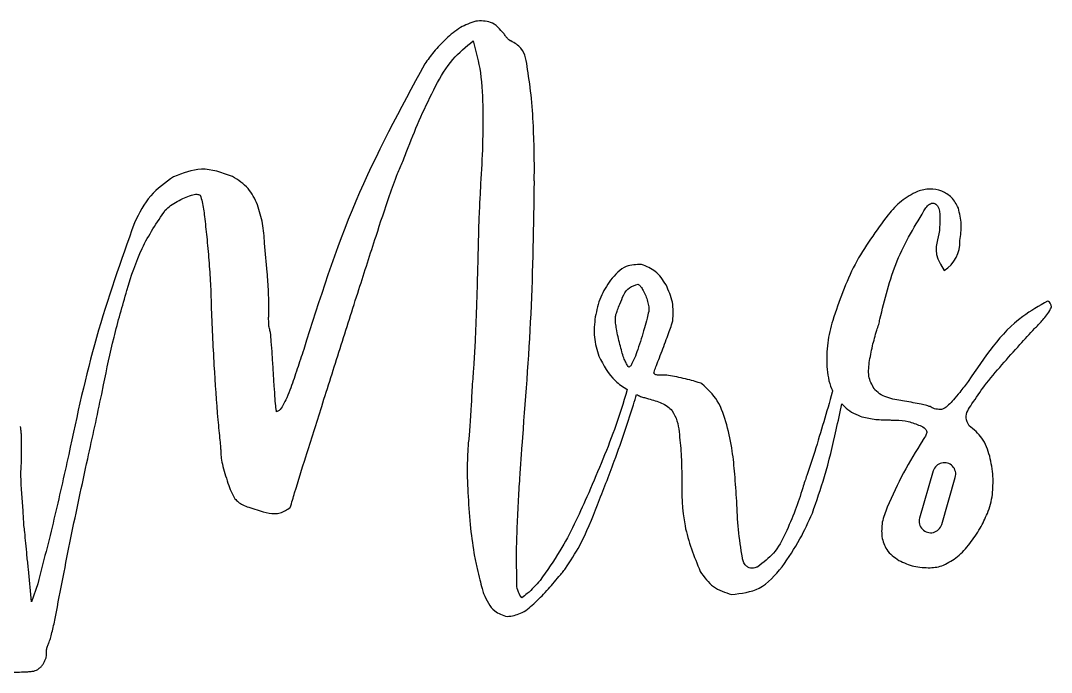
# Model space of a CAD drawing. Header units: inches. Extents: x -0.84 to 5.76, y -6.47 to 3.06.
# Drawn here: x 2.328 to 5.026, y 1.357 to 3.062 of the extents above; entities that cross this region are included whole.
import ezdxf

# ---------------------------------------------------------------- set-up
doc = ezdxf.new("R2010")
doc.units = ezdxf.units.IN
doc.header["$MEASUREMENT"] = 0

msp = doc.modelspace()

# ---------------------------------------------------------------- linework, layer by layer
for p, q in [((3.5176, 2.2245), (3.5147, 2.1656)), ((2.5405, 2.0852), (2.5453, 2.1094)), ((4.2279, 1.635), (4.2257, 1.6367))]:
    msp.add_line(p, q)
msp.add_lwpolyline([(4.7166, 1.8841), (4.6809, 1.7609, 1), (4.7386, 1.7442), (4.7743, 1.8674, 1)], format="xyb", close=True)
at = {"flags": 128}
msp.add_lwpolyline([(2.3731, 1.5894), (2.3565, 1.542), (2.3486, 1.6277)], dxfattribs=at)
msp.add_lwpolyline([(2.3731, 1.5894), (2.3565, 1.542), (2.3486, 1.6277)], dxfattribs=at)
msp.add_arc((4.6985, 2.4829), 0.0878, 302.3695, 2.3757)
for points, knots in [([(3.5192, 3.0605), (3.5055, 3.0556), (3.4766, 3.0455), (3.4538, 3.025), (3.4419, 3.0142)], [-0.2308126, -0.2308126, -0.2308126, -0.2308126, -0.1209726, 0, 0, 0, 0]), ([(3.5933, 3.0271), (3.5826, 3.0396), (3.5629, 3.0627), (3.5329, 3.0612), (3.5192, 3.0605)], [-0.2173283, -0.2173283, -0.2173283, -0.2173283, -0.0994226, 0, 0, 0, 0]), ([(3.6039, 3.0136), (3.6022, 3.0156), (3.5986, 3.02), (3.5952, 3.0246), (3.5933, 3.0271)], [-0.04339881, -0.04339881, -0.04339881, -0.04339881, -0.02361331, 0, 0, 0, 0]), ([(3.4419, 3.0142), (3.4308, 3.0031), (3.4104, 2.9826), (3.3935, 2.9592), (3.3858, 2.9485)], [-0.2197938, -0.2197938, -0.2197938, -0.2197938, -0.1004178, 0, 0, 0, 0]), ([(3.4143, 2.8906), (3.4279, 2.9152), (3.4535, 2.9609), (3.4941, 2.9938), (3.5129, 3.009)], [-0.3946049, -0.3946049, -0.3946049, -0.3946049, -0.1829635, 0, 0, 0, 0]), ([(3.5129, 3.009), (3.5201, 2.9814), (3.5354, 2.9219), (3.5371, 2.8605), (3.5379, 2.8276)], [-0.4664429, -0.4664429, -0.4664429, -0.4664429, -0.2500404, 0, 0, 0, 0]), ([(3.6114, 3.0087), (3.6103, 3.009), (3.6072, 3.0097), (3.6052, 3.0121), (3.6039, 3.0136)], [-0.02340834, -0.02340834, -0.02340834, -0.02340834, -0.0145297, 0, 0, 0, 0]), ([(3.6548, 2.9345), (3.6522, 2.9551), (3.6482, 2.9873), (3.6211, 3.003), (3.6114, 3.0087)], [-0.2290135, -0.2290135, -0.2290135, -0.2290135, -0.0822523, 0, 0, 0, 0]), ([(3.3858, 2.9485), (3.3218, 2.8305), (3.1923, 2.5917), (3.1105, 2.3326), (3.0691, 2.2015)], [-2.064999, -2.064999, -2.064999, -2.064999, -1.044405, 0, 0, 0, 0]), ([(3.6706, 2.7755), (3.6692, 2.8031), (3.6667, 2.8564), (3.6587, 2.9091), (3.6548, 2.9345)], [-0.4059474, -0.4059474, -0.4059474, -0.4059474, -0.1956531, 0, 0, 0, 0]), ([(3.3426, 2.7304), (3.3532, 2.7572), (3.3749, 2.8116), (3.401, 2.864), (3.4143, 2.8906)], [-0.4460013, -0.4460013, -0.4460013, -0.4460013, -0.2264444, 0, 0, 0, 0]), ([(3.5379, 2.8276), (3.5378, 2.7929), (3.5377, 2.7248), (3.5334, 2.6569), (3.5314, 2.6235)], [-0.5188171, -0.5188171, -0.5188171, -0.5188171, -0.2548894, 0, 0, 0, 0]), ([(3.6726, 2.6512), (3.6727, 2.668), (3.6729, 2.7095), (3.6714, 2.7509), (3.6706, 2.7755)], [-0.3157235, -0.3157235, -0.3157235, -0.3157235, -0.1878887, 0, 0, 0, 0]), ([(3.3148, 2.6619), (3.3194, 2.6725), (3.3292, 2.6951), (3.3379, 2.7181), (3.3426, 2.7304)], [-0.1877027, -0.1877027, -0.1877027, -0.1877027, -0.1001695, 0, 0, 0, 0]), ([(2.8827, 2.6543), (2.8555, 2.6642), (2.8038, 2.6831), (2.7529, 2.663), (2.7287, 2.6535)], [-0.4033183, -0.4033183, -0.4033183, -0.4033183, -0.1913132, 0, 0, 0, 0]), ([(2.7287, 2.6535), (2.7072, 2.6383), (2.6629, 2.6069), (2.6388, 2.5582), (2.6264, 2.5332)], [-0.4068825, -0.4068825, -0.4068825, -0.4068825, -0.2094814, 0, 0, 0, 0]), ([(2.9482, 2.5804), (2.941, 2.5955), (2.9264, 2.6264), (2.8975, 2.6449), (2.8827, 2.6543)], [-0.2553476, -0.2553476, -0.2553476, -0.2553476, -0.1308889, 0, 0, 0, 0]), ([(3.2584, 2.4978), (3.2699, 2.5335), (3.2876, 2.5887), (3.3078, 2.6429), (3.3148, 2.6619)], [-0.4410017, -0.4410017, -0.4410017, -0.4410017, -0.1546226, 0, 0, 0, 0]), ([(3.6728, 2.6414), (3.6727, 2.6429), (3.6724, 2.6462), (3.6725, 2.6494), (3.6726, 2.6512)], [-0.02494809, -0.02494809, -0.02494809, -0.02494809, -0.01376884, 0, 0, 0, 0]), ([(3.5314, 2.6235), (3.5306, 2.6077), (3.529, 2.5777), (3.5277, 2.5476), (3.5271, 2.5333)], [-0.2291858, -0.2291858, -0.2291858, -0.2291858, -0.1088813, 0, 0, 0, 0]), ([(3.6405, 1.9502), (3.6496, 2.0652), (3.6678, 2.2952), (3.6712, 2.526), (3.6728, 2.6414)], [-1.758024, -1.758024, -1.758024, -1.758024, -0.879474, 0, 0, 0, 0]), ([(4.7387, 2.6163), (4.7285, 2.619), (4.7073, 2.6244), (4.6862, 2.6183), (4.6753, 2.6152)], [-0.1635898, -0.1635898, -0.1635898, -0.1635898, -0.0848295, 0, 0, 0, 0]), ([(2.7384, 2.5892), (2.7446, 2.5925), (2.7564, 2.5989), (2.7691, 2.6032), (2.7752, 2.6052)], [-0.1022049, -0.1022049, -0.1022049, -0.1022049, -0.0486643, 0, 0, 0, 0]), ([(2.7752, 2.6052), (2.7801, 2.6068), (2.788, 2.6093), (2.7955, 2.6063), (2.7983, 2.6052)], [-0.06032464, -0.06032464, -0.06032464, -0.06032464, -0.02276147, 0, 0, 0, 0]), ([(2.7983, 2.6052), (2.8002, 2.5995), (2.806, 2.5815), (2.808, 2.5625), (2.8094, 2.5495)], [-0.1445139, -0.1445139, -0.1445139, -0.1445139, -0.0992496, 0, 0, 0, 0]), ([(4.6753, 2.6152), (4.6607, 2.6075), (4.6312, 2.5919), (4.6094, 2.5668), (4.5984, 2.5542)], [-0.2512107, -0.2512107, -0.2512107, -0.2512107, -0.1262914, 0, 0, 0, 0]), ([(4.7822, 2.5717), (4.7771, 2.5818), (4.7673, 2.6014), (4.7479, 2.6115), (4.7387, 2.6163)], [-0.1621159, -0.1621159, -0.1621159, -0.1621159, -0.0776541, 0, 0, 0, 0]), ([(2.6065, 2.3564), (2.6181, 2.3939), (2.6412, 2.4687), (2.685, 2.5336), (2.7069, 2.566)], [-0.5931906, -0.5931906, -0.5931906, -0.5931906, -0.2961571, 0, 0, 0, 0]), ([(2.7069, 2.566), (2.7114, 2.5702), (2.7211, 2.579), (2.7324, 2.5857), (2.7384, 2.5892)], [-0.09962393, -0.09962393, -0.09962393, -0.09962393, -0.05284193, 0, 0, 0, 0]), ([(2.9668, 2.4799), (2.9656, 2.4972), (2.9633, 2.5315), (2.9532, 2.5642), (2.9482, 2.5804)], [-0.26041, -0.26041, -0.26041, -0.26041, -0.1286117, 0, 0, 0, 0]), ([(4.577, 2.2808), (4.5895, 2.3327), (4.6144, 2.4363), (4.6698, 2.5273), (4.6975, 2.5727)], [-0.8064669, -0.8064669, -0.8064669, -0.8064669, -0.4021747, 0, 0, 0, 0]), ([(4.6975, 2.5727), (4.6989, 2.5744), (4.7016, 2.5778), (4.705, 2.5804), (4.7066, 2.5817)], [-0.03282733, -0.03282733, -0.03282733, -0.03282733, -0.01590978, 0, 0, 0, 0]), ([(4.7066, 2.5817), (4.7083, 2.5827), (4.7118, 2.5847), (4.7157, 2.5843), (4.7177, 2.5841)], [-0.0293032, -0.0293032, -0.0293032, -0.0293032, -0.01469133, 0, 0, 0, 0]), ([(4.7331, 2.5634), (4.7339, 2.5407), (4.7356, 2.4946), (4.7135, 2.4541), (4.7455, 2.4087)], [-0.3446833, -0.3446833, -0.3446833, -0.3446833, -0.1746265, 0, 0, 0, 0]), ([(4.7177, 2.5841), (4.7198, 2.5836), (4.7241, 2.5825), (4.7267, 2.5789), (4.7279, 2.5771)], [-0.03258771, -0.03258771, -0.03258771, -0.03258771, -0.01608134, 0, 0, 0, 0]), ([(4.7279, 2.5771), (4.7289, 2.575), (4.7311, 2.5706), (4.7324, 2.5659), (4.7331, 2.5634)], [-0.03706789, -0.03706789, -0.03706789, -0.03706789, -0.01921851, 0, 0, 0, 0]), ([(4.7862, 2.4865), (4.7883, 2.5009), (4.7926, 2.5295), (4.7857, 2.5577), (4.7822, 2.5717)], [-0.2183704, -0.2183704, -0.2183704, -0.2183704, -0.1086639, 0, 0, 0, 0]), ([(2.8094, 2.5495), (2.8115, 2.5318), (2.816, 2.4938), (2.8192, 2.4556), (2.8209, 2.4353)], [-0.291568, -0.291568, -0.291568, -0.291568, -0.1554395, 0, 0, 0, 0]), ([(4.5984, 2.5542), (4.5672, 2.5121), (4.5045, 2.4275), (4.4704, 2.3279), (4.4534, 2.2779)], [-0.7969748, -0.7969748, -0.7969748, -0.7969748, -0.3999949, 0, 0, 0, 0]), ([(2.6264, 2.5332), (2.591, 2.4338), (2.5204, 2.2357), (2.4762, 2.0301), (2.4542, 1.9275)], [-1.600715, -1.600715, -1.600715, -1.600715, -0.798299, 0, 0, 0, 0]), ([(3.5271, 2.5333), (3.5267, 2.5168), (3.5258, 2.4811), (3.5249, 2.4454), (3.5244, 2.4262)], [-0.2722249, -0.2722249, -0.2722249, -0.2722249, -0.1464612, 0, 0, 0, 0]), ([(3.1643, 2.2043), (3.1806, 2.2557), (3.2118, 2.3536), (3.2434, 2.4513), (3.2584, 2.4978)], [-0.7828953, -0.7828953, -0.7828953, -0.7828953, -0.3718735, 0, 0, 0, 0]), ([(2.977, 2.3532), (2.9759, 2.3702), (2.9732, 2.4124), (2.9692, 2.4546), (2.9668, 2.4799)], [-0.3228184, -0.3228184, -0.3228184, -0.3228184, -0.1936195, 0, 0, 0, 0]), ([(2.8209, 2.4353), (2.8225, 2.4147), (2.8255, 2.3755), (2.8265, 2.3361), (2.827, 2.3175)], [-0.2997687, -0.2997687, -0.2997687, -0.2997687, -0.1422938, 0, 0, 0, 0]), ([(3.5244, 2.4262), (3.5239, 2.4067), (3.523, 2.3696), (3.5219, 2.3326), (3.5213, 2.3151)], [-0.2824093, -0.2824093, -0.2824093, -0.2824093, -0.1334023, 0, 0, 0, 0]), ([(3.9534, 2.4241), (3.9394, 2.4238), (3.9064, 2.4231), (3.8845, 2.3978), (3.872, 2.3832)], [-0.2412219, -0.2412219, -0.2412219, -0.2412219, -0.1382804, 0, 0, 0, 0]), ([(4.0173, 2.3707), (4.009, 2.3837), (3.9933, 2.4083), (3.9662, 2.419), (3.9534, 2.4241)], [-0.2163756, -0.2163756, -0.2163756, -0.2163756, -0.1019945, 0, 0, 0, 0]), ([(3.872, 2.3832), (3.8625, 2.3687), (3.8432, 2.3392), (3.8358, 2.3047), (3.832, 2.2871)], [-0.2664611, -0.2664611, -0.2664611, -0.2664611, -0.1356159, 0, 0, 0, 0]), ([(2.5453, 2.1094), (2.554, 2.151), (2.5713, 2.2341), (2.5948, 2.3156), (2.6065, 2.3564)], [-0.6464809, -0.6464809, -0.6464809, -0.6464809, -0.3230335, 0, 0, 0, 0]), ([(2.9776, 2.2943), (2.9779, 2.3026), (2.9785, 2.3223), (2.9776, 2.342), (2.977, 2.3532)], [-0.1498872, -0.1498872, -0.1498872, -0.1498872, -0.0859549, 0, 0, 0, 0]), ([(3.8967, 2.3204), (3.9027, 2.3373), (3.9116, 2.3626), (3.9361, 2.3702), (3.9442, 2.3727)], [-0.188079, -0.188079, -0.188079, -0.188079, -0.0624384, 0, 0, 0, 0]), ([(3.9442, 2.3727), (3.9465, 2.3707), (3.952, 2.3659), (3.9556, 2.3595), (3.9577, 2.3557)], [-0.05545972, -0.05545972, -0.05545972, -0.05545972, -0.03231312, 0, 0, 0, 0]), ([(3.9577, 2.3557), (3.9599, 2.3513), (3.9645, 2.3422), (3.9676, 2.3326), (3.9691, 2.3276)], [-0.07713044, -0.07713044, -0.07713044, -0.07713044, -0.03928305, 0, 0, 0, 0]), ([(4.0351, 2.2769), (4.036, 2.2933), (4.0377, 2.326), (4.0241, 2.3558), (4.0173, 2.3707)], [-0.2455508, -0.2455508, -0.2455508, -0.2455508, -0.1224514, 0, 0, 0, 0]), ([(3.8863, 2.2935), (3.8876, 2.2975), (3.8904, 2.3067), (3.8944, 2.3154), (3.8967, 2.3204)], [-0.0733108, -0.0733108, -0.0733108, -0.0733108, -0.04169085, 0, 0, 0, 0]), ([(3.9691, 2.3276), (3.9703, 2.3229), (3.9726, 2.3143), (3.9722, 2.3055), (3.9719, 2.3014)], [-0.06734516, -0.06734516, -0.06734516, -0.06734516, -0.03065191, 0, 0, 0, 0]), ([(5.0159, 2.3286), (4.9935, 2.3159), (4.9063, 2.2665), (4.8501, 2.1814), (4.8083, 2.1182)], [-0.7580646, -0.7580646, -0.7580646, -0.7580646, -0.5629918, 0, 0, 0, 0]), ([(5.0257, 2.3136), (5.0253, 2.3163), (5.0243, 2.3227), (5.019, 2.3264), (5.0159, 2.3286)], [-0.04724372, -0.04724372, -0.04724372, -0.04724372, -0.02755322, 0, 0, 0, 0]), ([(2.827, 2.3175), (2.8292, 2.2652), (2.8332, 2.1651), (2.8408, 2.0652), (2.8444, 2.0175)], [-0.7633348, -0.7633348, -0.7633348, -0.7633348, -0.3645834, 0, 0, 0, 0]), ([(2.9775, 2.2716), (2.9775, 2.2753), (2.9773, 2.2828), (2.9775, 2.2904), (2.9776, 2.2943)], [-0.05754416, -0.05754416, -0.05754416, -0.05754416, -0.02946697, 0, 0, 0, 0]), ([(3.5213, 2.3151), (3.5207, 2.2994), (3.5196, 2.2693), (3.5182, 2.2391), (3.5176, 2.2245)], [-0.2301977, -0.2301977, -0.2301977, -0.2301977, -0.111073, 0, 0, 0, 0]), ([(3.8853, 2.2707), (3.8849, 2.2747), (3.8842, 2.2824), (3.8856, 2.2899), (3.8863, 2.2935)], [-0.0581708, -0.0581708, -0.0581708, -0.0581708, -0.02768375, 0, 0, 0, 0]), ([(3.9719, 2.3014), (3.9705, 2.2954), (3.9671, 2.2809), (3.9631, 2.2666), (3.9607, 2.2581)], [-0.1135495, -0.1135495, -0.1135495, -0.1135495, -0.0667348, 0, 0, 0, 0]), ([(5.0111, 2.2887), (5.015, 2.2935), (5.021, 2.3011), (5.0244, 2.3102), (5.0257, 2.3136)], [-0.07382066, -0.07382066, -0.07382066, -0.07382066, -0.02749761, 0, 0, 0, 0]), ([(2.9794, 2.2571), (2.9789, 2.2589), (2.9778, 2.2637), (2.9776, 2.2686), (2.9775, 2.2716)], [-0.03729421, -0.03729421, -0.03729421, -0.03729421, -0.02297771, 0, 0, 0, 0]), ([(3.832, 2.2871), (3.8301, 2.2693), (3.8264, 2.2344), (3.8363, 2.2008), (3.8411, 2.1844)], [-0.2641462, -0.2641462, -0.2641462, -0.2641462, -0.1292706, 0, 0, 0, 0]), ([(3.8918, 2.2351), (3.8903, 2.2419), (3.8878, 2.2537), (3.886, 2.2656), (3.8853, 2.2707)], [-0.09192813, -0.09192813, -0.09192813, -0.09192813, -0.03908695, 0, 0, 0, 0]), ([(4.0258, 2.2492), (4.0278, 2.2549), (4.0311, 2.2641), (4.034, 2.2734), (4.0351, 2.2769)], [-0.07433632, -0.07433632, -0.07433632, -0.07433632, -0.02802228, 0, 0, 0, 0]), ([(4.4534, 2.2779), (4.4481, 2.2584), (4.4376, 2.2189), (4.4376, 2.178), (4.4377, 2.1573)], [-0.3101413, -0.3101413, -0.3101413, -0.3101413, -0.1569477, 0, 0, 0, 0]), ([(4.5688, 2.2522), (4.5706, 2.2571), (4.574, 2.2665), (4.5761, 2.2762), (4.577, 2.2808)], [-0.07564798, -0.07564798, -0.07564798, -0.07564798, -0.03570938, 0, 0, 0, 0]), ([(4.9818, 2.2564), (4.9882, 2.2631), (4.9983, 2.2736), (5.0077, 2.2847), (5.0111, 2.2887)], [-0.1108654, -0.1108654, -0.1108654, -0.1108654, -0.039963, 0, 0, 0, 0]), ([(2.9843, 2.2223), (2.9838, 2.2304), (2.9832, 2.2422), (2.9803, 2.2536), (2.9794, 2.2571)], [-0.08945851, -0.08945851, -0.08945851, -0.08945851, -0.02742742, 0, 0, 0, 0]), ([(3.9607, 2.2581), (3.958, 2.2486), (3.9526, 2.2297), (3.9463, 2.211), (3.9433, 2.2018)], [-0.1498735, -0.1498735, -0.1498735, -0.1498735, -0.0740644, 0, 0, 0, 0]), ([(4.009, 2.2037), (4.012, 2.2117), (4.0178, 2.2267), (4.0232, 2.242), (4.0258, 2.2492)], [-0.1231563, -0.1231563, -0.1231563, -0.1231563, -0.0585181, 0, 0, 0, 0]), ([(4.5491, 2.1675), (4.5516, 2.1821), (4.5567, 2.2107), (4.5648, 2.2385), (4.5688, 2.2522)], [-0.2210842, -0.2210842, -0.2210842, -0.2210842, -0.1084252, 0, 0, 0, 0]), ([(4.8963, 2.1619), (4.9119, 2.1796), (4.94, 2.2115), (4.9689, 2.2426), (4.9818, 2.2564)], [-0.3236731, -0.3236731, -0.3236731, -0.3236731, -0.1434739, 0, 0, 0, 0]), ([(2.9894, 2.1471), (2.9886, 2.1607), (2.9871, 2.1858), (2.9852, 2.2108), (2.9843, 2.2223)], [-0.1913243, -0.1913243, -0.1913243, -0.1913243, -0.08756, 0, 0, 0, 0]), ([(3.9017, 2.196), (3.8999, 2.2024), (3.8963, 2.2154), (3.8933, 2.2285), (3.8918, 2.2351)], [-0.1024619, -0.1024619, -0.1024619, -0.1024619, -0.0517713, 0, 0, 0, 0]), ([(3.0691, 2.2015), (3.0635, 2.1846), (3.0524, 2.1514), (3.0411, 2.1181), (3.0355, 2.1018)], [-0.2673625, -0.2673625, -0.2673625, -0.2673625, -0.1317367, 0, 0, 0, 0]), ([(3.0747, 1.9212), (3.0885, 1.965), (3.1183, 2.0594), (3.1482, 2.1537), (3.1643, 2.2043)], [-0.7541291, -0.7541291, -0.7541291, -0.7541291, -0.4038306, 0, 0, 0, 0]), ([(3.912, 2.1688), (3.9102, 2.1724), (3.9059, 2.1811), (3.9032, 2.1905), (3.9017, 2.196)], [-0.07413454, -0.07413454, -0.07413454, -0.07413454, -0.04354089, 0, 0, 0, 0]), ([(3.9433, 2.2018), (3.9406, 2.1941), (3.9364, 2.1815), (3.9305, 2.1696), (3.9282, 2.1649)], [-0.1011602, -0.1011602, -0.1011602, -0.1011602, -0.0393091, 0, 0, 0, 0]), ([(3.9923, 2.1603), (3.9949, 2.167), (4.0004, 2.1815), (4.006, 2.196), (4.009, 2.2037)], [-0.1181876, -0.1181876, -0.1181876, -0.1181876, -0.0633983, 0, 0, 0, 0]), ([(3.5147, 2.1656), (3.5141, 2.1588), (3.5126, 2.1431), (3.5115, 2.1273), (3.5109, 2.1183)], [-0.1204093, -0.1204093, -0.1204093, -0.1204093, -0.0686519, 0, 0, 0, 0]), ([(3.8411, 2.1844), (3.8538, 2.1609), (3.8727, 2.1256), (3.9046, 2.1037), (3.9159, 2.0972)], [-0.3951905, -0.3951905, -0.3951905, -0.3951905, -0.1971787, -0.0980138, -0.0980138, -0.0980138, -0.0980138]), ([(3.92, 2.156), (3.9189, 2.1572), (3.9152, 2.1607), (3.9133, 2.1655), (3.912, 2.1688)], [-0.03860315, -0.03860315, -0.03860315, -0.03860315, -0.02638406, 0, 0, 0, 0]), ([(3.9282, 2.1649), (3.9269, 2.1623), (3.925, 2.1584), (3.9212, 2.1566), (3.92, 2.156)], [-0.03146393, -0.03146393, -0.03146393, -0.03146393, -0.00973114, 0, 0, 0, 0]), ([(3.9856, 2.1397), (3.9861, 2.1418), (3.9878, 2.1488), (3.9904, 2.1555), (3.9923, 2.1603)], [-0.05497146, -0.05497146, -0.05497146, -0.05497146, -0.03896482, 0, 0, 0, 0]), ([(4.5641, 2.096), (4.558, 2.1062), (4.5449, 2.1282), (4.5476, 2.1537), (4.5491, 2.1675)], [-0.1899004, -0.1899004, -0.1899004, -0.1899004, -0.1021449, 0, 0, 0, 0]), ([(4.8178, 2.0594), (4.8285, 2.0754), (4.8525, 2.1112), (4.8807, 2.1439), (4.8963, 2.1619)], [-0.3282683, -0.3282683, -0.3282683, -0.3282683, -0.1811858, 0, 0, 0, 0]), ([(2.9945, 2.0724), (2.9936, 2.0838), (2.9918, 2.1087), (2.9902, 2.1336), (2.9894, 2.1471)], [-0.190086, -0.190086, -0.190086, -0.190086, -0.1034547, 0, 0, 0, 0]), ([(3.9926, 2.1352), (3.9913, 2.1357), (3.9887, 2.1367), (3.9867, 2.1387), (3.9856, 2.1397)], [-0.0213017, -0.0213017, -0.0213017, -0.0213017, -0.01140915, 0, 0, 0, 0]), ([(4.001, 2.1348), (3.9995, 2.1346), (3.9966, 2.1344), (3.9939, 2.1349), (3.9926, 2.1352)], [-0.02151882, -0.02151882, -0.02151882, -0.02151882, -0.01000893, 0, 0, 0, 0]), ([(4.0338, 2.1321), (4.0272, 2.1332), (4.0164, 2.1351), (4.0053, 2.1349), (4.001, 2.1348)], [-0.08384201, -0.08384201, -0.08384201, -0.08384201, -0.03315143, 0, 0, 0, 0]), ([(4.0794, 2.1221), (4.0719, 2.124), (4.0568, 2.1279), (4.0415, 2.1307), (4.0338, 2.1321)], [-0.1184985, -0.1184985, -0.1184985, -0.1184985, -0.0594177, 0, 0, 0, 0]), ([(4.4377, 2.1573), (4.4401, 2.1372), (4.4429, 2.115), (4.4522, 2.0958), (4.4532, 2.094)], [-0.2970282, -0.2970282, -0.2970282, -0.2970282, -0.1466218, -0.1309257, -0.1309257, -0.1309257, -0.1309257]), ([(3.5109, 2.1183), (3.5102, 2.1083), (3.5089, 2.0883), (3.5081, 2.0683), (3.5077, 2.0584)], [-0.1525328, -0.1525328, -0.1525328, -0.1525328, -0.0758502, 0, 0, 0, 0]), ([(4.1111, 2.1124), (4.1069, 2.1138), (4.0965, 2.1175), (4.0858, 2.1204), (4.0794, 2.1221)], [-0.08440022, -0.08440022, -0.08440022, -0.08440022, -0.05056525, 0, 0, 0, 0]), ([(4.1765, 2.0045), (4.1699, 2.0267), (4.1576, 2.0685), (4.126, 2.0984), (4.1111, 2.1124)], [-0.3254739, -0.3254739, -0.3254739, -0.3254739, -0.1525843, 0, 0, 0, 0]), ([(4.8083, 2.1182), (4.8009, 2.1087), (4.7882, 2.0923), (4.7748, 2.0765), (4.7692, 2.0699)], [-0.1579126, -0.1579126, -0.1579126, -0.1579126, -0.0658263, 0, 0, 0, 0]), ([(2.5039, 1.9161), (2.5101, 1.9442), (2.5227, 2.0005), (2.5346, 2.0569), (2.5405, 2.0852)], [-0.4393329, -0.4393329, -0.4393329, -0.4393329, -0.2200447, 0, 0, 0, 0]), ([(3.0355, 2.1018), (3.0323, 2.093), (3.0265, 2.0769), (3.0181, 2.062), (3.0144, 2.0553)], [-0.1299458, -0.1299458, -0.1299458, -0.1299458, -0.0587525, 0, 0, 0, 0]), ([(3.9159, 2.0972), (3.9055, 2.0621), (3.8753, 1.9667), (3.8354, 1.8747), (3.8101, 1.8162)], [-0.7631766, -0.7631766, -0.7631766, -0.7631766, -0.4848092, 0, 0, 0, 0]), ([(3.9116, 1.9935), (3.9186, 2.0147), (3.9285, 2.0449), (3.9375, 2.0754), (3.9402, 2.0844)], [-0.3119511, -0.3119511, -0.3119511, -0.3119511, -0.1418893, -0.0698647, -0.0698647, -0.0698647, -0.0698647]), ([(3.9509, 2.0792), (3.9544, 2.0781), (3.9611, 2.0758), (3.968, 2.0739), (3.9714, 2.073)], [-0.05441299, -0.05441299, -0.05441299, -0.05441299, -0.02695234, 0, 0, 0, 0]), ([(4.4532, 2.094), (4.4528, 2.0927), (4.4454, 2.0655), (4.4375, 2.0384), (4.43, 2.0126)], [-0.2151392, -0.2151392, -0.2151392, -0.2151392, -0.2047437, 0, 0, 0, 0]), ([(4.6002, 2.075), (4.5934, 2.0774), (4.58, 2.0821), (4.5693, 2.0914), (4.5641, 2.096)], [-0.1070759, -0.1070759, -0.1070759, -0.1070759, -0.0526185, 0, 0, 0, 0]), ([(2.9982, 2.039), (2.9977, 2.0422), (2.9957, 2.0533), (2.995, 2.0645), (2.9945, 2.0724)], [-0.08563222, -0.08563222, -0.08563222, -0.08563222, -0.06050046, 0, 0, 0, 0]), ([(3.0144, 2.0553), (3.0117, 2.0504), (3.0078, 2.0431), (3.0005, 2.04), (2.9982, 2.039)], [-0.05962357, -0.05962357, -0.05962357, -0.05962357, -0.01883454, 0, 0, 0, 0]), ([(3.5073, 2.0534), (3.5066, 2.044), (3.5052, 2.0256), (3.504, 2.0073), (3.5035, 1.9983)], [-0.1403452, -0.1403452, -0.1403452, -0.1403452, -0.0685311, 0, 0, 0, 0]), ([(3.5077, 2.0584), (3.5075, 2.0575), (3.5072, 2.0558), (3.5073, 2.0541), (3.5073, 2.0534)], [-0.01268578, -0.01268578, -0.01268578, -0.01268578, -0.00561525, 0, 0, 0, 0]), ([(3.9714, 2.073), (3.9774, 2.0714), (3.9891, 2.0682), (4.0003, 2.0638), (4.0058, 2.0616)], [-0.09215608, -0.09215608, -0.09215608, -0.09215608, -0.04521443, 0, 0, 0, 0]), ([(4.0058, 2.0616), (4.011, 2.059), (4.0214, 2.0539), (4.0295, 2.0456), (4.0335, 2.0415)], [-0.08744502, -0.08744502, -0.08744502, -0.08744502, -0.04378847, 0, 0, 0, 0]), ([(4.484, 2.0524), (4.49, 2.0474), (4.5027, 2.037), (4.5177, 2.0305), (4.5256, 2.0272)], [-0.124139, -0.124139, -0.124139, -0.124139, -0.0644982, 0, 0, 0, 0]), ([(4.6416, 2.0665), (4.6348, 2.0675), (4.6208, 2.0695), (4.6072, 2.0732), (4.6002, 2.075)], [-0.1075505, -0.1075505, -0.1075505, -0.1075505, -0.0551626, 0, 0, 0, 0]), ([(4.6845, 2.0587), (4.6778, 2.06), (4.6636, 2.0629), (4.6492, 2.0653), (4.6416, 2.0665)], [-0.1106206, -0.1106206, -0.1106206, -0.1106206, -0.0586547, 0, 0, 0, 0]), ([(4.7084, 2.0524), (4.7056, 2.0533), (4.6977, 2.0559), (4.6896, 2.0576), (4.6845, 2.0587)], [-0.06291729, -0.06291729, -0.06291729, -0.06291729, -0.04002761, 0, 0, 0, 0]), ([(4.7199, 2.0469), (4.7177, 2.0476), (4.7136, 2.0489), (4.7101, 2.0513), (4.7084, 2.0524)], [-0.03248525, -0.03248525, -0.03248525, -0.03248525, -0.01501164, 0, 0, 0, 0]), ([(4.7692, 2.0699), (4.7652, 2.0655), (4.7586, 2.058), (4.7508, 2.0519), (4.7477, 2.0495)], [-0.07554914, -0.07554914, -0.07554914, -0.07554914, -0.0303685, 0, 0, 0, 0]), ([(4.8103, 2.0023), (4.8066, 2.0093), (4.7967, 2.0286), (4.8096, 2.0474), (4.8178, 2.0594)], [-0.1564695, -0.1564695, -0.1564695, -0.1564695, -0.0997639, 0, 0, 0, 0]), ([(4.0335, 2.0415), (4.0382, 2.033), (4.0478, 2.0159), (4.0501, 1.9964), (4.0513, 1.9866)], [-0.1476858, -0.1476858, -0.1476858, -0.1476858, -0.0745407, 0, 0, 0, 0]), ([(4.5256, 2.0272), (4.5375, 2.0242), (4.5615, 2.0183), (4.5862, 2.0179), (4.5986, 2.0177)], [-0.1876405, -0.1876405, -0.1876405, -0.1876405, -0.0939024, 0, 0, 0, 0]), ([(4.7349, 2.0449), (4.7324, 2.045), (4.7273, 2.0451), (4.7224, 2.0463), (4.7199, 2.0469)], [-0.03860262, -0.03860262, -0.03860262, -0.03860262, -0.01902216, 0, 0, 0, 0]), ([(4.7477, 2.0495), (4.7454, 2.048), (4.7415, 2.0456), (4.7369, 2.0451), (4.7349, 2.0449)], [-0.03469216, -0.03469216, -0.03469216, -0.03469216, -0.01458628, 0, 0, 0, 0]), ([(2.3303, 1.9807), (2.3299, 1.9843), (2.3291, 1.9907), (2.3286, 1.9972), (2.3283, 2.0002)], [-0.04963032, -0.04963032, -0.04963032, -0.04963032, -0.02234345, 0, 0, 0, 0]), ([(2.8444, 2.0175), (2.8453, 2.0082), (2.847, 1.9905), (2.8488, 1.9729), (2.8497, 1.9645)], [-0.1352374, -0.1352374, -0.1352374, -0.1352374, -0.0642008, 0, 0, 0, 0]), ([(3.5035, 1.9983), (3.503, 1.9905), (3.5022, 1.977), (3.5005, 1.9636), (3.4997, 1.9579)], [-0.1029324, -0.1029324, -0.1029324, -0.1029324, -0.0437667, 0, 0, 0, 0]), ([(4.1972, 1.8762), (4.1954, 1.8963), (4.1914, 1.9395), (4.1817, 1.9818), (4.1765, 2.0045)], [-0.3304202, -0.3304202, -0.3304202, -0.3304202, -0.1772357, 0, 0, 0, 0]), ([(4.43, 2.0126), (4.4223, 1.9868), (4.4084, 1.9399), (4.3928, 1.8935), (4.3857, 1.8726)], [-0.3729361, -0.3729361, -0.3729361, -0.3729361, -0.1680841, 0, 0, 0, 0]), ([(4.5986, 2.0177), (4.6019, 2.0175), (4.6085, 2.0172), (4.6151, 2.0173), (4.6184, 2.0173)], [-0.05017913, -0.05017913, -0.05017913, -0.05017913, -0.0249976, 0, 0, 0, 0]), ([(4.6184, 2.0173), (4.6294, 2.0165), (4.6514, 2.015), (4.672, 2.0068), (4.6822, 2.0028)], [-0.1672524, -0.1672524, -0.1672524, -0.1672524, -0.0834786, 0, 0, 0, 0]), ([(4.6822, 2.0028), (4.6873, 2.0006), (4.6951, 1.9972), (4.6987, 1.9896), (4.7, 1.9868)], [-0.06241622, -0.06241622, -0.06241622, -0.06241622, -0.02251505, 0, 0, 0, 0]), ([(4.8642, 1.9225), (4.859, 1.9394), (4.8491, 1.9716), (4.8227, 1.9924), (4.8103, 2.0023)], [-0.2497831, -0.2497831, -0.2497831, -0.2497831, -0.11835, 0, 0, 0, 0]), ([(2.3305, 1.9369), (2.3304, 1.9443), (2.3302, 1.9589), (2.3303, 1.9735), (2.3303, 1.9807)], [-0.1112232, -0.1112232, -0.1112232, -0.1112232, -0.055342, 0, 0, 0, 0]), ([(3.8378, 1.7956), (3.8528, 1.8335), (3.8786, 1.899), (3.9018, 1.9655), (3.9116, 1.9935)], [-0.536496, -0.536496, -0.536496, -0.536496, -0.2261604, 0, 0, 0, 0]), ([(4.0513, 1.9866), (4.0534, 1.9673), (4.0577, 1.928), (4.0582, 1.8885), (4.0584, 1.8684)], [-0.3009468, -0.3009468, -0.3009468, -0.3009468, -0.1526561, 0, 0, 0, 0]), ([(4.4002, 1.774), (4.4112, 1.8056), (4.4362, 1.877), (4.4532, 1.9506), (4.4626, 1.9916)], [-0.5754018, -0.5754018, -0.5754018, -0.5754018, -0.3203633, 0, 0, 0, 0]), ([(4.7, 1.9868), (4.6993, 1.9838), (4.6975, 1.9762), (4.6927, 1.97), (4.6898, 1.9663)], [-0.0587421, -0.0587421, -0.0587421, -0.0587421, -0.03541306, 0, 0, 0, 0]), ([(2.8497, 1.9645), (2.8504, 1.958), (2.8515, 1.9477), (2.852, 1.9375), (2.8521, 1.9338)], [-0.0782422, -0.0782422, -0.0782422, -0.0782422, -0.02829853, 0, 0, 0, 0]), ([(3.4997, 1.9579), (3.4985, 1.9376), (3.4957, 1.8908), (3.498, 1.8441), (3.4993, 1.8176)], [-0.3566711, -0.3566711, -0.3566711, -0.3566711, -0.201557, 0, 0, 0, 0]), ([(3.6353, 1.8747), (3.6364, 1.8913), (3.638, 1.9165), (3.6399, 1.9416), (3.6405, 1.9502)], [-0.1921533, -0.1921533, -0.1921533, -0.1921533, -0.0657939, 0, 0, 0, 0]), ([(4.6891, 1.9643), (4.6716, 1.9362), (4.6365, 1.88), (4.6096, 1.8194), (4.5962, 1.7891)], [-0.5043158, -0.5043158, -0.5043158, -0.5043158, -0.252881, 0, 0, 0, 0]), ([(4.6898, 1.9663), (4.6896, 1.966), (4.6891, 1.9654), (4.6891, 1.9646), (4.6891, 1.9643)], [-0.005657567, -0.005657567, -0.005657567, -0.005657567, -0.00255679, 0, 0, 0, 0]), ([(2.3304, 1.903), (2.3305, 1.9078), (2.3307, 1.9191), (2.3306, 1.9304), (2.3305, 1.9369)], [-0.08630773, -0.08630773, -0.08630773, -0.08630773, -0.04964998, 0, 0, 0, 0]), ([(2.4542, 1.9275), (2.4417, 1.871), (2.4167, 1.7578), (2.3877, 1.6455), (2.3731, 1.5894)], [-0.8832113, -0.8832113, -0.8832113, -0.8832113, -0.4416217, 0, 0, 0, 0]), ([(2.4196, 1.5028), (2.4328, 1.5718), (2.4592, 1.7099), (2.489, 1.8473), (2.5039, 1.9161)], [-1.071534, -1.071534, -1.071534, -1.071534, -0.536577, 0, 0, 0, 0]), ([(2.8521, 1.9338), (2.8524, 1.9285), (2.8531, 1.9158), (2.8561, 1.9034), (2.8579, 1.8961)], [-0.09694796, -0.09694796, -0.09694796, -0.09694796, -0.05659753, 0, 0, 0, 0]), ([(3.034, 1.7885), (3.0378, 1.8015), (3.0508, 1.8458), (3.0648, 1.8899), (3.0747, 1.9212)], [-0.3524833, -0.3524833, -0.3524833, -0.3524833, -0.2498837, 0, 0, 0, 0]), ([(4.8714, 1.823), (4.8725, 1.8387), (4.8749, 1.8722), (4.8679, 1.905), (4.8642, 1.9225)], [-0.2544996, -0.2544996, -0.2544996, -0.2544996, -0.1352657, 0, 0, 0, 0]), ([(2.3293, 1.8684), (2.3292, 1.875), (2.329, 1.8866), (2.33, 1.8981), (2.3304, 1.903)], [-0.0879251, -0.0879251, -0.0879251, -0.0879251, -0.03727552, 0, 0, 0, 0]), ([(2.8579, 1.8961), (2.8601, 1.8878), (2.8644, 1.871), (2.8702, 1.8546), (2.8731, 1.8464)], [-0.1321724, -0.1321724, -0.1321724, -0.1321724, -0.066706, 0, 0, 0, 0]), ([(2.3317, 1.8224), (2.3311, 1.8301), (2.3299, 1.8454), (2.3295, 1.8608), (2.3293, 1.8684)], [-0.1169209, -0.1169209, -0.1169209, -0.1169209, -0.0579112, 0, 0, 0, 0]), ([(3.628, 1.7385), (3.6291, 1.7623), (3.6312, 1.8077), (3.634, 1.8531), (3.6353, 1.8747)], [-0.3466606, -0.3466606, -0.3466606, -0.3466606, -0.1649827, 0, 0, 0, 0]), ([(4.0584, 1.8684), (4.0586, 1.8252), (4.059, 1.7398), (4.0908, 1.6606), (4.1065, 1.6215)], [-0.6440319, -0.6440319, -0.6440319, -0.6440319, -0.3179033, 0, 0, 0, 0]), ([(4.2023, 1.805), (4.2015, 1.8168), (4.1998, 1.8405), (4.1981, 1.8643), (4.1972, 1.8762)], [-0.1813458, -0.1813458, -0.1813458, -0.1813458, -0.0912919, 0, 0, 0, 0]), ([(4.3857, 1.8726), (4.384, 1.8674), (4.3802, 1.8566), (4.3769, 1.8456), (4.3751, 1.8397)], [-0.08766853, -0.08766853, -0.08766853, -0.08766853, -0.04634331, 0, 0, 0, 0]), ([(2.8731, 1.8464), (2.8757, 1.8392), (2.8801, 1.8271), (2.8866, 1.816), (2.8893, 1.8115)], [-0.09784598, -0.09784598, -0.09784598, -0.09784598, -0.03978523, 0, 0, 0, 0]), ([(4.3751, 1.8397), (4.3688, 1.8202), (4.3557, 1.78), (4.3388, 1.7412), (4.3301, 1.7213)], [-0.3219781, -0.3219781, -0.3219781, -0.3219781, -0.1655623, 0, 0, 0, 0]), ([(2.335, 1.7771), (2.3345, 1.7847), (2.3335, 1.7998), (2.3323, 1.8149), (2.3317, 1.8224)], [-0.1155102, -0.1155102, -0.1155102, -0.1155102, -0.0574285, 0, 0, 0, 0]), ([(2.8893, 1.8115), (2.892, 1.8086), (2.8979, 1.8022), (2.9055, 1.7981), (2.9095, 1.7959)], [-0.06527603, -0.06527603, -0.06527603, -0.06527603, -0.03481783, 0, 0, 0, 0]), ([(3.4993, 1.8176), (3.5011, 1.7897), (3.5044, 1.7372), (3.5122, 1.6852), (3.5158, 1.6607)], [-0.4008484, -0.4008484, -0.4008484, -0.4008484, -0.1882116, 0, 0, 0, 0]), ([(3.8101, 1.8162), (3.7885, 1.7682), (3.754, 1.6917), (3.7057, 1.6233), (3.6877, 1.5979)], [-0.6369822, -0.6369822, -0.6369822, -0.6369822, -0.2371058, 0, 0, 0, 0]), ([(4.8581, 1.7731), (4.8611, 1.7812), (4.8671, 1.7974), (4.87, 1.8144), (4.8714, 1.823)], [-0.1315394, -0.1315394, -0.1315394, -0.1315394, -0.0660853, 0, 0, 0, 0]), ([(2.9095, 1.7959), (2.9148, 1.7935), (2.927, 1.7881), (2.9398, 1.7845), (2.9471, 1.7824)], [-0.1016175, -0.1016175, -0.1016175, -0.1016175, -0.0575824, 0, 0, 0, 0]), ([(2.9471, 1.7824), (2.9681, 1.7757), (2.9993, 1.7658), (3.0255, 1.783), (3.034, 1.7885)], [-0.2306457, -0.2306457, -0.2306457, -0.2306457, -0.0749752, 0, 0, 0, 0]), ([(3.7541, 1.629), (3.7671, 1.6488), (3.8012, 1.7011), (3.8238, 1.7595), (3.8378, 1.7956)], [-0.4747517, -0.4747517, -0.4747517, -0.4747517, -0.2943753, 0, 0, 0, 0]), ([(4.2172, 1.6572), (4.2132, 1.6817), (4.2054, 1.7307), (4.2033, 1.7802), (4.2023, 1.805)], [-0.3774547, -0.3774547, -0.3774547, -0.3774547, -0.1889232, 0, 0, 0, 0]), ([(4.5962, 1.7891), (4.5909, 1.7762), (4.5808, 1.7516), (4.5814, 1.7251), (4.5818, 1.7124)], [-0.2000058, -0.2000058, -0.2000058, -0.2000058, -0.0955751, 0, 0, 0, 0]), ([(2.3371, 1.7414), (2.3368, 1.7465), (2.3362, 1.7584), (2.3354, 1.7703), (2.335, 1.7771)], [-0.09074961, -0.09074961, -0.09074961, -0.09074961, -0.05189195, 0, 0, 0, 0]), ([(4.3211, 1.6335), (4.3375, 1.6573), (4.3682, 1.7017), (4.39, 1.7511), (4.4002, 1.774)], [-0.410329, -0.410329, -0.410329, -0.410329, -0.1906742, 0, 0, 0, 0]), ([(4.8124, 1.6944), (4.8219, 1.7074), (4.8398, 1.7321), (4.8522, 1.7599), (4.8581, 1.7731)], [-0.2315137, -0.2315137, -0.2315137, -0.2315137, -0.109563, 0, 0, 0, 0]), ([(2.3419, 1.6957), (2.341, 1.705), (2.3395, 1.7203), (2.3378, 1.7355), (2.3371, 1.7414)], [-0.1166104, -0.1166104, -0.1166104, -0.1166104, -0.0452728, 0, 0, 0, 0]), ([(3.6268, 1.6089), (3.6263, 1.6288), (3.6254, 1.672), (3.6271, 1.7152), (3.628, 1.7385)], [-0.329289, -0.329289, -0.329289, -0.329289, -0.1772949, 0, 0, 0, 0]), ([(4.3301, 1.7213), (4.3207, 1.7027), (4.3032, 1.668), (4.2721, 1.6447), (4.2575, 1.6338)], [-0.2921867, -0.2921867, -0.2921867, -0.2921867, -0.136216, 0, 0, 0, 0]), ([(4.5818, 1.7124), (4.5851, 1.7003), (4.5924, 1.6743), (4.6146, 1.6586), (4.6266, 1.6502)], [-0.200207, -0.200207, -0.200207, -0.200207, -0.1074847, 0, 0, 0, 0]), ([(2.3486, 1.6277), (2.3474, 1.6395), (2.3451, 1.6622), (2.3429, 1.6849), (2.3419, 1.6957)], [-0.1737036, -0.1737036, -0.1737036, -0.1737036, -0.0831326, 0, 0, 0, 0]), ([(4.7434, 1.6374), (4.7561, 1.6443), (4.7828, 1.6588), (4.8022, 1.6822), (4.8124, 1.6944)], [-0.2293073, -0.2293073, -0.2293073, -0.2293073, -0.1205314, 0, 0, 0, 0]), ([(3.5158, 1.6607), (3.5182, 1.65), (3.5226, 1.6296), (3.5276, 1.6092), (3.53, 1.5995)], [-0.1595726, -0.1595726, -0.1595726, -0.1595726, -0.0761163, 0, 0, 0, 0]), ([(4.2257, 1.6367), (4.2236, 1.6398), (4.2193, 1.646), (4.2179, 1.6535), (4.2172, 1.6572)], [-0.05710327, -0.05710327, -0.05710327, -0.05710327, -0.02876699, 0, 0, 0, 0]), ([(4.6266, 1.6502), (4.6396, 1.6442), (4.6656, 1.6322), (4.6943, 1.6314), (4.7087, 1.6311)], [-0.2162721, -0.2162721, -0.2162721, -0.2162721, -0.1086267, 0, 0, 0, 0]), ([(3.7371, 1.6081), (3.7401, 1.6117), (3.7459, 1.6185), (3.7515, 1.6256), (3.7541, 1.629)], [-0.06843145, -0.06843145, -0.06843145, -0.06843145, -0.03288977, 0, 0, 0, 0]), ([(4.1065, 1.6215), (4.1171, 1.6067), (4.1379, 1.5774), (4.1721, 1.5665), (4.189, 1.5611)], [-0.2660802, -0.2660802, -0.2660802, -0.2660802, -0.1312368, 0, 0, 0, 0]), ([(4.189, 1.5611), (4.2144, 1.564), (4.268, 1.5701), (4.3028, 1.6117), (4.3211, 1.6335)], [-0.395892, -0.395892, -0.395892, -0.395892, -0.2079723, 0, 0, 0, 0]), ([(4.2423, 1.6299), (4.2397, 1.6301), (4.2345, 1.6306), (4.2301, 1.6335), (4.2279, 1.635)], [-0.03939189, -0.03939189, -0.03939189, -0.03939189, -0.01996948, 0, 0, 0, 0]), ([(4.2575, 1.6338), (4.2551, 1.6327), (4.2502, 1.6305), (4.2449, 1.6301), (4.2423, 1.6299)], [-0.04029836, -0.04029836, -0.04029836, -0.04029836, -0.01984358, 0, 0, 0, 0]), ([(4.7087, 1.6311), (4.7146, 1.6314), (4.7264, 1.6321), (4.7377, 1.6357), (4.7434, 1.6374)], [-0.08974264, -0.08974264, -0.08974264, -0.08974264, -0.04507677, 0, 0, 0, 0]), ([(3.53, 1.5995), (3.5319, 1.5919), (3.5349, 1.5797), (3.5386, 1.5678), (3.54, 1.5634)], [-0.09525651, -0.09525651, -0.09525651, -0.09525651, -0.03522276, 0, 0, 0, 0]), ([(3.6398, 1.5524), (3.6366, 1.5573), (3.6254, 1.5738), (3.6262, 1.5943), (3.6268, 1.6089)], [-0.1499572, -0.1499572, -0.1499572, -0.1499572, -0.106069, 0, 0, 0, 0]), ([(3.6877, 1.5979), (3.6771, 1.5859), (3.6624, 1.5693), (3.6447, 1.5561), (3.6398, 1.5524)], [-0.1680137, -0.1680137, -0.1680137, -0.1680137, -0.0464231, 0, 0, 0, 0]), ([(3.6713, 1.5367), (3.6829, 1.548), (3.7061, 1.5706), (3.7267, 1.5956), (3.7371, 1.6081)], [-0.2466145, -0.2466145, -0.2466145, -0.2466145, -0.1238064, 0, 0, 0, 0]), ([(3.54, 1.5634), (3.5477, 1.546), (3.5606, 1.517), (3.59, 1.5072), (3.6018, 1.5033)], [-0.2277847, -0.2277847, -0.2277847, -0.2277847, -0.091041, 0, 0, 0, 0]), ([(3.6018, 1.5033), (3.6137, 1.5052), (3.6401, 1.5095), (3.6603, 1.5271), (3.6713, 1.5367)], [-0.1995642, -0.1995642, -0.1995642, -0.1995642, -0.1090314, 0, 0, 0, 0]), ([(2.4115, 1.4658), (2.4129, 1.472), (2.4158, 1.4843), (2.4183, 1.4967), (2.4196, 1.5028)], [-0.09611338, -0.09611338, -0.09611338, -0.09611338, -0.04755645, 0, 0, 0, 0]), ([(2.4033, 1.4368), (2.4047, 1.4409), (2.4077, 1.4505), (2.4101, 1.4603), (2.4115, 1.4658)], [-0.07672558, -0.07672558, -0.07672558, -0.07672558, -0.04370047, 0, 0, 0, 0]), ([(2.3968, 1.4187), (2.3975, 1.4218), (2.3989, 1.4281), (2.4019, 1.4339), (2.4033, 1.4368)], [-0.04898942, -0.04898942, -0.04898942, -0.04898942, -0.02451815, 0, 0, 0, 0]), ([(2.393, 1.3902), (2.394, 1.3926), (2.3957, 1.3968), (2.3957, 1.4014), (2.3958, 1.4033)], [-0.03436962, -0.03436962, -0.03436962, -0.03436962, -0.0145331, 0, 0, 0, 0]), ([(2.3958, 1.4033), (2.3957, 1.4056), (2.3954, 1.4107), (2.3963, 1.4158), (2.3968, 1.4187)], [-0.03926454, -0.03926454, -0.03926454, -0.03926454, -0.02210977, 0, 0, 0, 0]), ([(2.3846, 1.3753), (2.3862, 1.3776), (2.3895, 1.3823), (2.3918, 1.3875), (2.393, 1.3902)], [-0.04350985, -0.04350985, -0.04350985, -0.04350985, -0.022188, 0, 0, 0, 0]), ([(2.2945, 1.3594), (2.2995, 1.3587), (2.3114, 1.357), (2.3235, 1.358), (2.3306, 1.3586)], [-0.09181827, -0.09181827, -0.09181827, -0.09181827, -0.05384135, 0, 0, 0, 0]), ([(2.3306, 1.3586), (2.336, 1.3587), (2.3453, 1.3589), (2.3546, 1.3598), (2.3584, 1.3602)], [-0.07088695, -0.07088695, -0.07088695, -0.07088695, -0.02948167, 0, 0, 0, 0]), ([(2.3584, 1.3602), (2.3612, 1.3606), (2.3664, 1.3614), (2.371, 1.3639), (2.3731, 1.365)], [-0.03941797, -0.03941797, -0.03941797, -0.03941797, -0.01794321, 0, 0, 0, 0]), ([(2.3731, 1.365), (2.375, 1.3664), (2.3791, 1.3695), (2.3827, 1.3733), (2.3846, 1.3753)], [-0.03929085, -0.03929085, -0.03929085, -0.03929085, -0.02121156, 0, 0, 0, 0])]:
    msp.add_open_spline(points, degree=3, knots=knots)
for points in [[(3.9402, 2.0844), (3.9438, 2.0827), (3.9474, 2.0809), (3.9509, 2.0792)], [(4.4626, 1.9916), (4.4677, 2.0144), (4.4727, 2.0371), (4.4775, 2.0599)], [(4.4775, 2.0599), (4.4797, 2.0574), (4.4818, 2.0549), (4.484, 2.0524)]]:
    msp.add_open_spline(points, degree=3)

doc.saveas('drawing.dxf')
